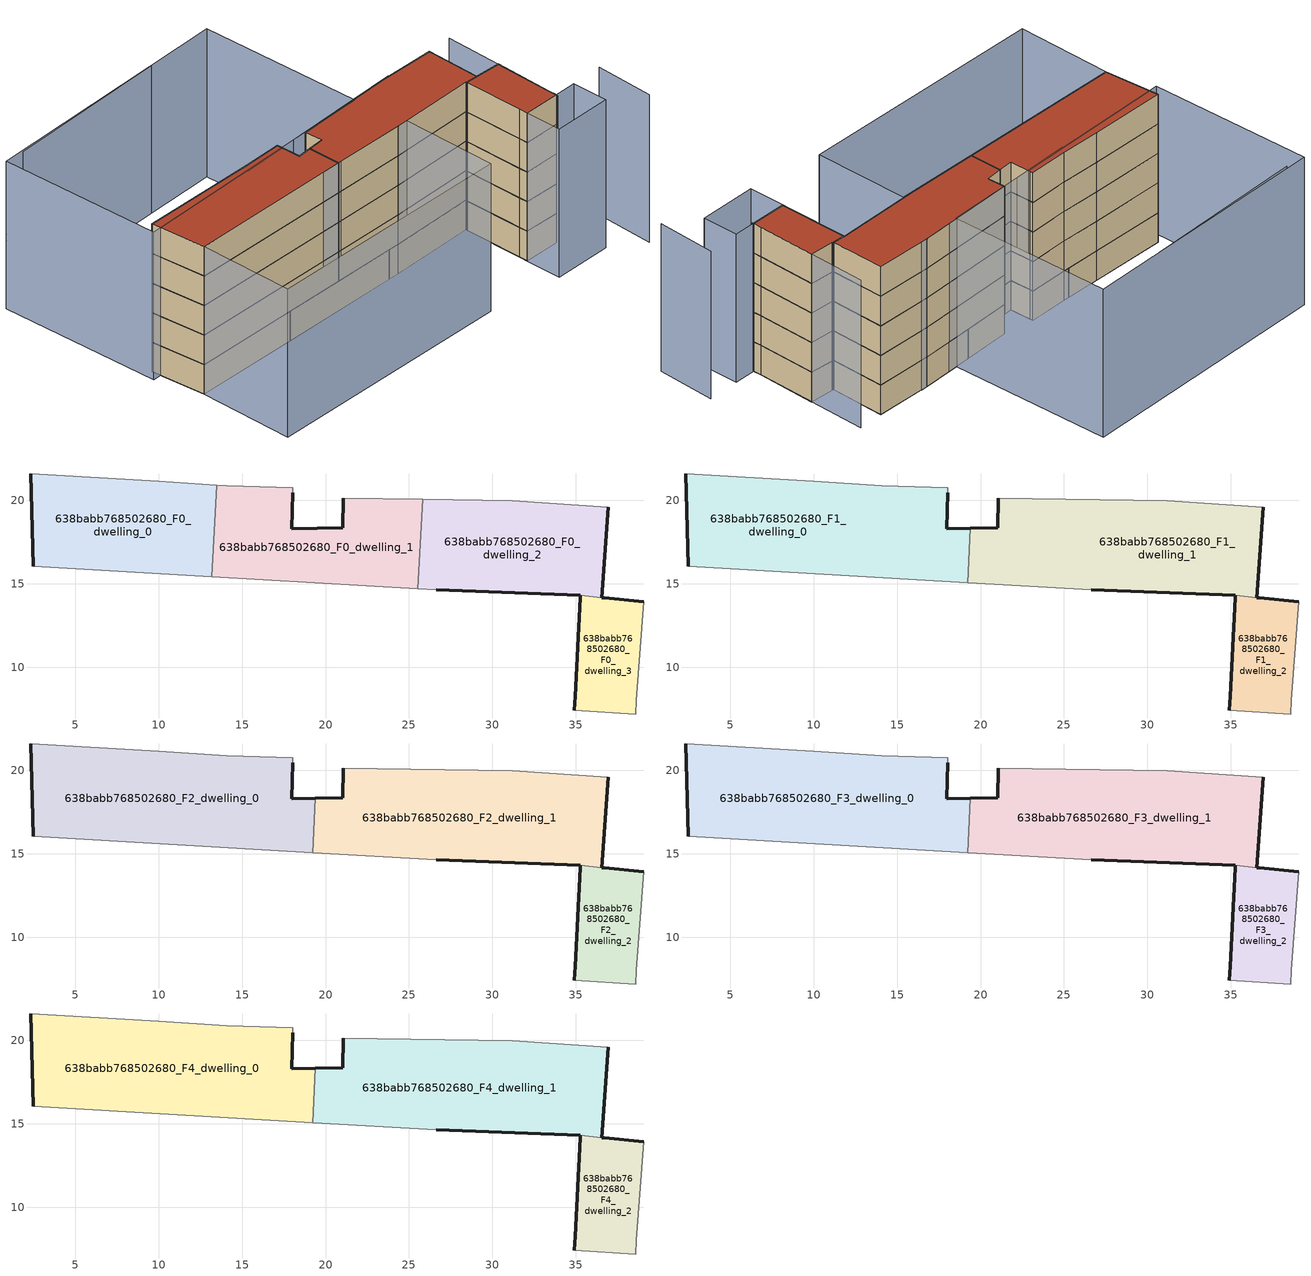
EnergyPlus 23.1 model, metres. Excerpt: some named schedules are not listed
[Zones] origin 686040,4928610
638babb768502680_F0_dwelling_0
 floor ground (EU_floor_Construction): 13.16,15.42 13.48,20.92 9.99,21.14 2.32,21.58 2.46,16.05 z0
 wall outside (EU_wall_Construction): 2.46,16.05 2.32,21.58 z0:3
 wall adiabatic (EU_wall_Construction): 13.16,15.42 2.46,16.05 / 2.32,21.58 9.99,21.14 13.48,20.92 z0:3
 wall to 638babb768502680_F0_dwelling_1 (EU_wall_Construction): 13.48,20.92 13.16,15.42 z0:3
638babb768502680_F0_dwelling_1
 floor ground (EU_floor_Construction): 25.52,14.69 25.83,20.06 21.06,20.13 21.04,18.36 17.97,18.3 18.03,20.46 18.04,20.75 14.07,20.88 13.48,20.92 13.16,15.42 z0
 wall outside (EU_wall_Construction): 18.03,20.46 17.97,18.3 21.04,18.36 21.06,20.13 z0:3
 wall adiabatic (EU_wall_Construction): 21.06,20.13 25.83,20.06 / 25.52,14.69 13.16,15.42 / 13.48,20.92 14.07,20.88 18.04,20.75 18.03,20.46 z0:3
 wall to 638babb768502680_F0_dwelling_2 (EU_wall_Construction): 25.83,20.06 25.52,14.69 z0:3
638babb768502680_F0_dwelling_2
 floor ground (EU_floor_Construction): 36.55,14.17 36.94,19.58 31.2,19.99 25.83,20.06 25.52,14.69 26.63,14.63 35.28,14.33 35.28,14.3 z0
 wall outside (EU_wall_Construction): 36.94,19.58 36.55,14.17 / 35.28,14.3 35.28,14.33 26.63,14.63 z0:3
 wall adiabatic (EU_wall_Construction): 26.63,14.63 25.52,14.69 / 25.83,20.06 31.2,19.99 36.94,19.58 z0:3
 wall to 638babb768502680_F0_dwelling_3 (EU_wall_Construction): 36.55,14.17 35.28,14.3 z0:3
638babb768502680_F0_dwelling_3
 floor ground (EU_floor_Construction): 38.6,7.19 38.63,8.03 39.08,13.92 36.7,14.15 35.28,14.3 35.27,14.18 34.96,8.26 34.92,7.4 z0
 wall outside (EU_wall_Construction): 34.92,7.4 34.96,8.26 35.27,14.18 35.28,14.3 / 36.55,14.17 36.7,14.15 39.08,13.92 z0:3
 wall adiabatic (EU_wall_Construction): 39.08,13.92 38.63,8.03 38.6,7.19 34.92,7.4 z0:3
638babb768502680_F1_dwelling_0
 floor to 638babb768502680_F0_dwelling_0 (EU_floor_Construction): 13.16,15.42 13.48,20.91 9.99,21.14 2.32,21.58 2.46,16.05 z3
 floor to 638babb768502680_F0_dwelling_1 (EU_floor_Construction): 19.23,15.06 19.38,18.32 17.97,18.3 18.03,20.46 18.04,20.75 14.07,20.88 13.48,20.91 13.16,15.42 z3
 wall outside (EU_wall_Construction): 18.03,20.46 17.97,18.3 19.38,18.33 / 2.46,16.05 2.32,21.58 z3:6
 wall adiabatic (EU_wall_Construction): 19.23,15.06 2.46,16.05 / 2.32,21.58 9.99,21.14 14.07,20.88 18.04,20.75 18.03,20.46 z3:6
 wall to 638babb768502680_F1_dwelling_1 (EU_wall_Construction): 19.38,18.33 19.23,15.06 z3:6
638babb768502680_F1_dwelling_1
 floor to 638babb768502680_F0_dwelling_1 (EU_floor_Construction): 25.52,14.69 25.83,20.06 21.06,20.13 21.04,18.36 19.38,18.32 19.23,15.06 z3
 floor to 638babb768502680_F0_dwelling_2 (EU_floor_Construction): 36.55,14.17 36.94,19.58 31.2,19.99 25.83,20.06 25.52,14.69 26.63,14.63 35.28,14.33 35.28,14.3 z3
 wall outside (EU_wall_Construction): 36.94,19.58 36.55,14.17 / 35.28,14.3 35.28,14.33 26.63,14.63 / 19.38,18.33 21.04,18.36 21.06,20.13 z3:6
 wall adiabatic (EU_wall_Construction): 21.06,20.13 31.2,19.99 36.94,19.58 / 26.63,14.63 19.23,15.06 z3:6
 wall to 638babb768502680_F1_dwelling_2 (EU_wall_Construction): 36.55,14.17 35.28,14.3 z3:6
638babb768502680_F1_dwelling_2
 floor to 638babb768502680_F0_dwelling_3 (EU_floor_Construction): 38.6,7.19 38.63,8.03 39.08,13.92 36.7,14.15 35.28,14.3 35.27,14.18 34.96,8.26 34.92,7.4 z3
 wall outside (EU_wall_Construction): 34.92,7.4 34.96,8.26 35.27,14.18 35.28,14.3 / 36.55,14.17 36.7,14.15 39.08,13.92 z3:6
 wall adiabatic (EU_wall_Construction): 39.08,13.92 38.63,8.03 38.6,7.19 34.92,7.4 z3:6
638babb768502680_F2_dwelling_0
 floor to 638babb768502680_F1_dwelling_0 (EU_floor_Construction): 19.23,15.06 19.38,18.33 17.97,18.3 18.03,20.46 18.04,20.75 14.07,20.88 9.99,21.14 2.32,21.58 2.46,16.05 z6
 wall outside (EU_wall_Construction): 18.03,20.46 17.97,18.3 19.38,18.33 / 2.46,16.05 2.32,21.58 z6:9
 wall adiabatic (EU_wall_Construction): 19.23,15.06 2.46,16.05 / 2.32,21.58 9.99,21.14 14.07,20.88 18.04,20.75 18.03,20.46 z6:9
 wall to 638babb768502680_F2_dwelling_1 (EU_wall_Construction): 19.38,18.33 19.23,15.06 z6:9
638babb768502680_F2_dwelling_1
 floor to 638babb768502680_F1_dwelling_1 (EU_floor_Construction): 36.55,14.17 36.94,19.58 31.2,19.99 21.06,20.13 21.04,18.36 19.38,18.33 19.23,15.06 26.63,14.63 35.28,14.33 35.28,14.3 z6
 wall outside (EU_wall_Construction): 36.94,19.58 36.55,14.17 / 35.28,14.3 35.28,14.33 26.63,14.63 / 19.38,18.33 21.04,18.36 21.06,20.13 z6:9
 wall adiabatic (EU_wall_Construction): 21.06,20.13 31.2,19.99 36.94,19.58 / 26.63,14.63 19.23,15.06 z6:9
 wall to 638babb768502680_F2_dwelling_2 (EU_wall_Construction): 36.55,14.17 35.28,14.3 z6:9
638babb768502680_F2_dwelling_2
 floor to 638babb768502680_F1_dwelling_2 (EU_floor_Construction): 38.6,7.19 38.63,8.03 39.08,13.92 36.7,14.15 35.28,14.3 35.27,14.18 34.96,8.26 34.92,7.4 z6
 wall outside (EU_wall_Construction): 34.92,7.4 34.96,8.26 35.27,14.18 35.28,14.3 / 36.55,14.17 36.7,14.15 39.08,13.92 z6:9
 wall adiabatic (EU_wall_Construction): 39.08,13.92 38.63,8.03 38.6,7.19 34.92,7.4 z6:9
638babb768502680_F3_dwelling_0
 floor to 638babb768502680_F2_dwelling_0 (EU_floor_Construction): 19.23,15.06 19.38,18.33 17.97,18.3 18.03,20.46 18.04,20.75 14.07,20.88 9.99,21.14 2.32,21.58 2.46,16.05 z9
 wall outside (EU_wall_Construction): 18.03,20.46 17.97,18.3 19.38,18.33 / 2.46,16.05 2.32,21.58 z9:12
 wall adiabatic (EU_wall_Construction): 19.23,15.06 2.46,16.05 / 2.32,21.58 9.99,21.14 14.07,20.88 18.04,20.75 18.03,20.46 z9:12
 wall to 638babb768502680_F3_dwelling_1 (EU_wall_Construction): 19.38,18.33 19.23,15.06 z9:12
638babb768502680_F3_dwelling_1
 floor to 638babb768502680_F2_dwelling_1 (EU_floor_Construction): 36.55,14.17 36.94,19.58 31.2,19.99 21.06,20.13 21.04,18.36 19.38,18.33 19.23,15.06 26.63,14.63 35.28,14.33 35.28,14.3 z9
 wall outside (EU_wall_Construction): 36.94,19.58 36.55,14.17 / 35.28,14.3 35.28,14.33 26.63,14.63 / 19.38,18.33 21.04,18.36 21.06,20.13 z9:12
 wall adiabatic (EU_wall_Construction): 21.06,20.13 31.2,19.99 36.94,19.58 / 26.63,14.63 19.23,15.06 z9:12
 wall to 638babb768502680_F3_dwelling_2 (EU_wall_Construction): 36.55,14.17 35.28,14.3 z9:12
638babb768502680_F3_dwelling_2
 floor to 638babb768502680_F2_dwelling_2 (EU_floor_Construction): 38.6,7.19 38.63,8.03 39.08,13.92 36.7,14.15 35.28,14.3 35.27,14.18 34.96,8.26 34.92,7.4 z9
 wall outside (EU_wall_Construction): 34.92,7.4 34.96,8.26 35.27,14.18 35.28,14.3 / 36.55,14.17 36.7,14.15 39.08,13.92 z9:12
 wall adiabatic (EU_wall_Construction): 39.08,13.92 38.63,8.03 38.6,7.19 34.92,7.4 z9:12
638babb768502680_F4_dwelling_0
 floor to 638babb768502680_F3_dwelling_0 (EU_floor_Construction): 19.23,15.06 19.38,18.33 17.97,18.3 18.03,20.46 18.04,20.75 14.07,20.88 9.99,21.14 2.32,21.58 2.46,16.05 z12
 wall outside (EU_wall_Construction): 18.03,20.46 17.97,18.3 19.38,18.33 / 2.46,16.05 2.32,21.58 z12:15
 wall adiabatic (EU_wall_Construction): 19.23,15.06 2.46,16.05 / 2.32,21.58 9.99,21.14 14.07,20.88 18.04,20.75 18.03,20.46 z12:15
 wall to 638babb768502680_F4_dwelling_1 (EU_wall_Construction): 19.38,18.33 19.23,15.06 z12:15
 roof outside (EU_roof_Construction): 18.04,20.75 18.03,20.46 17.97,18.3 19.38,18.33 19.23,15.06 2.46,16.05 2.32,21.58 9.99,21.14 14.07,20.88 z15
638babb768502680_F4_dwelling_1
 floor to 638babb768502680_F3_dwelling_1 (EU_floor_Construction): 36.55,14.17 36.94,19.58 31.2,19.99 21.06,20.13 21.04,18.36 19.38,18.33 19.23,15.06 26.63,14.63 35.28,14.33 35.28,14.3 z12
 wall outside (EU_wall_Construction): 36.94,19.58 36.55,14.17 / 35.28,14.3 35.28,14.33 26.63,14.63 / 19.38,18.33 21.04,18.36 21.06,20.13 z12:15
 wall adiabatic (EU_wall_Construction): 21.06,20.13 31.2,19.99 36.94,19.58 / 26.63,14.63 19.23,15.06 z12:15
 wall to 638babb768502680_F4_dwelling_2 (EU_wall_Construction): 36.55,14.17 35.28,14.3 z12:15
 roof outside (EU_roof_Construction): 36.94,19.58 36.55,14.17 35.28,14.3 35.28,14.33 26.63,14.63 19.23,15.06 19.38,18.33 21.04,18.36 21.06,20.13 31.2,19.99 z15
638babb768502680_F4_dwelling_2
 floor to 638babb768502680_F3_dwelling_2 (EU_floor_Construction): 38.6,7.19 38.63,8.03 39.08,13.92 36.7,14.15 35.28,14.3 35.27,14.18 34.96,8.26 34.92,7.4 z12
 wall outside (EU_wall_Construction): 34.92,7.4 34.96,8.26 35.27,14.18 35.28,14.3 / 36.55,14.17 36.7,14.15 39.08,13.92 z12:15
 wall adiabatic (EU_wall_Construction): 39.08,13.92 38.63,8.03 38.6,7.19 34.92,7.4 z12:15
 roof outside (EU_roof_Construction): 39.08,13.92 38.63,8.03 38.6,7.19 34.92,7.4 34.96,8.26 35.27,14.18 35.28,14.3 36.7,14.15 z15
shading: 43.49,1.21 44.05,7.04 / 38.56,7.05 39.51,19.51 / 31.9,19.97 13.53,20.27 / 20.63,36.41 3.93,36.71 / 34.74,3.82 34.92,7.4 / 34.92,7.4 40.75,7.11 / 40.75,7.11 40.57,3.53 / 40.57,3.53 34.74,3.82 / 2.46,16.05 27.71,14.56 / 27.71,14.56 27.15,5.1 / 27.15,5.1 1.9,6.58 / 1.9,6.58 2.46,16.05 / 1.94,36.96 27.81,36.22 / 27.81,36.22 27.35,19.95 / 27.35,19.95 1.47,20.69 / 1.47,20.69 1.94,36.96 z0:15
[Building]
EU S2 Campaign: North Axis=0; Terrain=City; Solar Distribution=FullExterior
[Site:Location]
Bologna: Latitude=44.5; Longitude=11.25; Time Zone=1; Elevation=37
[SizingPeriod:WeatherFileDays]
AnnualSizingPeriod: Begin Month=1; Begin Day of Month=1; End Month=12; End Day of Month=31; Day of Week for Start Day=Monday; Use Weather File Daylight Saving Period=No; Use Weather File Rain and Snow Indicators=No
[MATERIAL]
EU_InternalMass_Material: Roughness=MediumRough; Thickness=0.1; Conductivity=1; Density=1800; Specific Heat=900; Thermal Absorptance=0.9; Solar Absorptance=0.7; Visible Absorptance=0.7
[MATERIAL:NOMASS] Roughness=MediumRough; Thermal Absorptance=0.9; Solar Absorptance=0.7; Visible Absorptance=0.7
Name | Thermal Resistance
EU_wall_NoMass | 0.905828
EU_roof_NoMass | 0.37593
EU_floor_NoMass | 0.67114
[CONSTRUCTION]
EU_wall_Construction: EU_wall_NoMass
EU_roof_Construction: EU_roof_NoMass
EU_floor_Construction: EU_floor_NoMass
EU_InternalMass_Construction: EU_InternalMass_Material
[ZONE] Type=1; Multiplier=1; Ceiling Height=autocalculate; Floor Area=autocalculate; Part of Total Floor Area=Yes
Name | Volume
638babb768502680_F0_dwelling_0 | 181.264
638babb768502680_F1_dwelling_0 | 271.872
638babb768502680_F2_dwelling_0; 638babb768502680_F3_dwelling_0; 638babb768502680_F4_dwelling_0 | 271.874
638babb768502680_F0_dwelling_1 | 181.258
638babb768502680_F1_dwelling_1 | 271.548
638babb768502680_F2_dwelling_1; 638babb768502680_F3_dwelling_1; 638babb768502680_F4_dwelling_1 | 271.55
638babb768502680_F0_dwelling_2 | 180.929
638babb768502680_F1_dwelling_2; 638babb768502680_F2_dwelling_2; 638babb768502680_F3_dwelling_2; 638babb768502680_F4_dwelling_2 | 76.5256
638babb768502680_F0_dwelling_3 | 76.5264
[INTERNALMASS] Construction=EU_InternalMass_Construction
Name | Zone or ZoneList | Surface Area
638babb768502680_F0_dwelling_0_EU_InternalMass | 638babb768502680_F0_dwelling_0 | 60.421
638babb768502680_F0_dwelling_1_EU_InternalMass | 638babb768502680_F0_dwelling_1 | 60.4192
638babb768502680_F0_dwelling_2_EU_InternalMass | 638babb768502680_F0_dwelling_2 | 60.3095
638babb768502680_F0_dwelling_3_EU_InternalMass | 638babb768502680_F0_dwelling_3 | 25.512
638babb768502680_F1_dwelling_0_EU_InternalMass | 638babb768502680_F1_dwelling_0 | 90.6241
638babb768502680_F1_dwelling_1_EU_InternalMass | 638babb768502680_F1_dwelling_1 | 90.5171
638babb768502680_F1_dwelling_2_EU_InternalMass | 638babb768502680_F1_dwelling_2 | 25.512
638babb768502680_F2_dwelling_0_EU_InternalMass | 638babb768502680_F2_dwelling_0 | 90.6241
638babb768502680_F2_dwelling_1_EU_InternalMass | 638babb768502680_F2_dwelling_1 | 90.5171
638babb768502680_F2_dwelling_2_EU_InternalMass | 638babb768502680_F2_dwelling_2 | 25.512
638babb768502680_F3_dwelling_0_EU_InternalMass | 638babb768502680_F3_dwelling_0 | 90.6241
638babb768502680_F3_dwelling_1_EU_InternalMass | 638babb768502680_F3_dwelling_1 | 90.5171
638babb768502680_F3_dwelling_2_EU_InternalMass | 638babb768502680_F3_dwelling_2 | 25.512
638babb768502680_F4_dwelling_0_EU_InternalMass | 638babb768502680_F4_dwelling_0 | 90.6241
638babb768502680_F4_dwelling_1_EU_InternalMass | 638babb768502680_F4_dwelling_1 | 90.5171
638babb768502680_F4_dwelling_2_EU_InternalMass | 638babb768502680_F4_dwelling_2 | 25.512
[OTHEREQUIPMENT] Fuel Type=Electricity; Design Level Calculation Method=Watts/Area; Power per Zone Floor Area=1; Fraction Latent=0; Fraction Radiant=0; Fraction Lost=0; Carbon Dioxide Generation Rate=0; EndUse Subcategory=EU_Step8_InternalGains
Name | Zone or ZoneList or Space or SpaceList | Schedule
EU_Step8_InternalGain_638babb768502680_F0_dwelling_0_f000 | 638babb768502680_F0_dwelling_0 | EU_Step8_GainSchedule_638babb768502680_F0_dwelling_0_f000
EU_Step8_InternalGain_638babb768502680_F0_dwelling_1_f000 | 638babb768502680_F0_dwelling_1 | EU_Step8_GainSchedule_638babb768502680_F0_dwelling_1_f000
EU_Step8_InternalGain_638babb768502680_F0_dwelling_2_f000 | 638babb768502680_F0_dwelling_2 | EU_Step8_GainSchedule_638babb768502680_F0_dwelling_2_f000
EU_Step8_InternalGain_638babb768502680_F0_dwelling_3_f000 | 638babb768502680_F0_dwelling_3 | EU_Step8_GainSchedule_638babb768502680_F0_dwelling_3_f000
EU_Step8_InternalGain_638babb768502680_F1_dwelling_0_f000 | 638babb768502680_F1_dwelling_0 | EU_Step8_GainSchedule_638babb768502680_F1_dwelling_0_f000
EU_Step8_InternalGain_638babb768502680_F1_dwelling_1_f000 | 638babb768502680_F1_dwelling_1 | EU_Step8_GainSchedule_638babb768502680_F1_dwelling_1_f000
EU_Step8_InternalGain_638babb768502680_F1_dwelling_2_f000 | 638babb768502680_F1_dwelling_2 | EU_Step8_GainSchedule_638babb768502680_F1_dwelling_2_f000
EU_Step8_InternalGain_638babb768502680_F2_dwelling_0_f000 | 638babb768502680_F2_dwelling_0 | EU_Step8_GainSchedule_638babb768502680_F2_dwelling_0_f000
EU_Step8_InternalGain_638babb768502680_F2_dwelling_1_f000 | 638babb768502680_F2_dwelling_1 | EU_Step8_GainSchedule_638babb768502680_F2_dwelling_1_f000
EU_Step8_InternalGain_638babb768502680_F2_dwelling_2_f000 | 638babb768502680_F2_dwelling_2 | EU_Step8_GainSchedule_638babb768502680_F2_dwelling_2_f000
EU_Step8_InternalGain_638babb768502680_F3_dwelling_0_f000 | 638babb768502680_F3_dwelling_0 | EU_Step8_GainSchedule_638babb768502680_F3_dwelling_0_f000
EU_Step8_InternalGain_638babb768502680_F3_dwelling_1_f000 | 638babb768502680_F3_dwelling_1 | EU_Step8_GainSchedule_638babb768502680_F3_dwelling_1_f000
EU_Step8_InternalGain_638babb768502680_F3_dwelling_2_f000 | 638babb768502680_F3_dwelling_2 | EU_Step8_GainSchedule_638babb768502680_F3_dwelling_2_f000
EU_Step8_InternalGain_638babb768502680_F4_dwelling_0_f000 | 638babb768502680_F4_dwelling_0 | EU_Step8_GainSchedule_638babb768502680_F4_dwelling_0_f000
EU_Step8_InternalGain_638babb768502680_F4_dwelling_1_f000 | 638babb768502680_F4_dwelling_1 | EU_Step8_GainSchedule_638babb768502680_F4_dwelling_1_f000
EU_Step8_InternalGain_638babb768502680_F4_dwelling_2_f000 | 638babb768502680_F4_dwelling_2 | EU_Step8_GainSchedule_638babb768502680_F4_dwelling_2_f000
[ZONEVENTILATION:DESIGNFLOWRATE] Schedule=EU_AlwaysOn; Design Flow Rate Calculation Method=AirChanges/Hour; Air Changes per Hour=0.73129; Ventilation Type=Natural; Fan Pressure Rise=0; Fan Total Efficiency=1; Constant Term Coefficient=1; Temperature Term Coefficient=0; Velocity Term Coefficient=0; Velocity Squared Term Coefficient=0; Minimum Indoor Temperature=-100; Maximum Indoor Temperature=100; Delta Temperature=-100; Minimum Outdoor Temperature=-100; Maximum Outdoor Temperature=100; Maximum Wind Speed=40
Name | Zone or ZoneList or Space or SpaceList
EU_ConstantAir_638babb768502680_F0_dwelling_0 | 638babb768502680_F0_dwelling_0
EU_ConstantAir_638babb768502680_F0_dwelling_1 | 638babb768502680_F0_dwelling_1
EU_ConstantAir_638babb768502680_F0_dwelling_2 | 638babb768502680_F0_dwelling_2
EU_ConstantAir_638babb768502680_F0_dwelling_3 | 638babb768502680_F0_dwelling_3
EU_ConstantAir_638babb768502680_F1_dwelling_0 | 638babb768502680_F1_dwelling_0
EU_ConstantAir_638babb768502680_F1_dwelling_1 | 638babb768502680_F1_dwelling_1
EU_ConstantAir_638babb768502680_F1_dwelling_2 | 638babb768502680_F1_dwelling_2
EU_ConstantAir_638babb768502680_F2_dwelling_0 | 638babb768502680_F2_dwelling_0
EU_ConstantAir_638babb768502680_F2_dwelling_1 | 638babb768502680_F2_dwelling_1
EU_ConstantAir_638babb768502680_F2_dwelling_2 | 638babb768502680_F2_dwelling_2
EU_ConstantAir_638babb768502680_F3_dwelling_0 | 638babb768502680_F3_dwelling_0
EU_ConstantAir_638babb768502680_F3_dwelling_1 | 638babb768502680_F3_dwelling_1
EU_ConstantAir_638babb768502680_F3_dwelling_2 | 638babb768502680_F3_dwelling_2
EU_ConstantAir_638babb768502680_F4_dwelling_0 | 638babb768502680_F4_dwelling_0
EU_ConstantAir_638babb768502680_F4_dwelling_1 | 638babb768502680_F4_dwelling_1
EU_ConstantAir_638babb768502680_F4_dwelling_2 | 638babb768502680_F4_dwelling_2
[HVACTEMPLATE:THERMOSTAT] Constant Heating Setpoint=20; Constant Cooling Setpoint=50
EU_HeatOnly_638babb768502680_F0_dwelling_0; EU_HeatOnly_638babb768502680_F0_dwelling_1; EU_HeatOnly_638babb768502680_F0_dwelling_2; EU_HeatOnly_638babb768502680_F0_dwelling_3; EU_HeatOnly_638babb768502680_F1_dwelling_0; EU_HeatOnly_638babb768502680_F1_dwelling_1; EU_HeatOnly_638babb768502680_F1_dwelling_2; EU_HeatOnly_638babb768502680_F2_dwelling_0; EU_HeatOnly_638babb768502680_F2_dwelling_1; EU_HeatOnly_638babb768502680_F2_dwelling_2; EU_HeatOnly_638babb768502680_F3_dwelling_0; EU_HeatOnly_638babb768502680_F3_dwelling_1; EU_HeatOnly_638babb768502680_F3_dwelling_2; EU_HeatOnly_638babb768502680_F4_dwelling_0; EU_HeatOnly_638babb768502680_F4_dwelling_1; EU_HeatOnly_638babb768502680_F4_dwelling_2
[HVACTEMPLATE:ZONE:IDEALLOADSAIRSYSTEM] System Availability Schedule=EU_AlwaysOn; Maximum Heating Supply Air Temperature=50; Minimum Cooling Supply Air Temperature=13; Maximum Heating Supply Air Humidity Ratio=0.0156; Minimum Cooling Supply Air Humidity Ratio=0.0077; Heating Limit=NoLimit; Cooling Limit=NoLimit; Heating Availability Schedule=EU_AlwaysOn; Cooling Availability Schedule=EU_CoolingOff; Dehumidification Control Type=ConstantSensibleHeatRatio; Cooling Sensible Heat Ratio=0.7; Dehumidification Setpoint=60; Humidification Control Type=None; Humidification Setpoint=30; Outdoor Air Method=None; Outdoor Air Flow Rate per Person=0.00944; Outdoor Air Flow Rate per Zone Floor Area=0; Outdoor Air Flow Rate per Zone=0; Demand Controlled Ventilation Type=None; Outdoor Air Economizer Type=NoEconomizer; Heat Recovery Type=None; Sensible Heat Recovery Effectiveness=0.7; Latent Heat Recovery Effectiveness=0.65
Name | Template Thermostat
638babb768502680_F0_dwelling_0 | EU_HeatOnly_638babb768502680_F0_dwelling_0
638babb768502680_F0_dwelling_1 | EU_HeatOnly_638babb768502680_F0_dwelling_1
